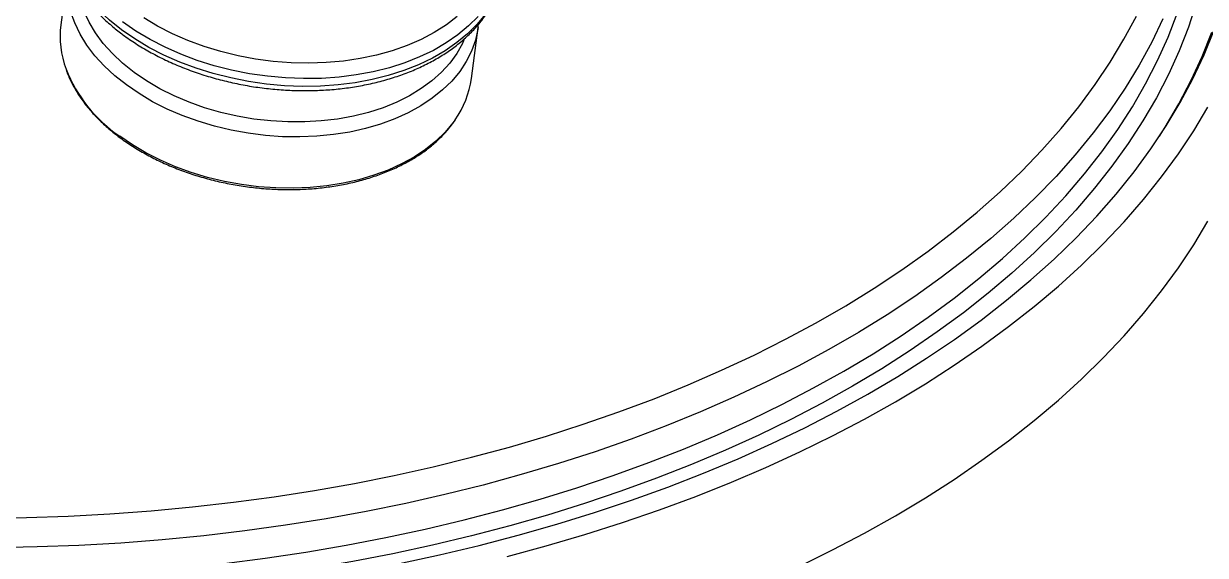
# Model space of a CAD drawing. Header units: millimetres. Extents: x 107291 to 113922, y -130611 to -125922.
# Drawn here: x 111815.9 to 112045.9, y -128780.9 to -128677.4 of the extents above; entities that cross this region are included whole.
import ezdxf

# ---------------------------------------------------------------- set-up
doc = ezdxf.new("R2010")
doc.units = ezdxf.units.MM
doc.header["$LTSCALE"] = 13
doc.layers.add('几何体', color=7, linetype='Continuous')

msp = doc.modelspace()

# ---------------------------------------------------------------- linework, layer by layer
at = {"layer": '几何体'}
for p, q in [((111824.4, -128667.69), (111823.1, -128677.66)), ((111903.02, -128688.12), (111904.32, -128678.15))]:
    msp.add_line(p, q, dxfattribs=at)
at = {"layer": '几何体', "flags": 128}
for points in [[(111834.92, -128678.63), (111832.55, -128676.75), (111830.4, -128674.75), (111828.47, -128672.67), (111826.79, -128670.51), (111825.36, -128668.29), (111824.2, -128666.02), (111823.3, -128663.71), (111822.69, -128661.38), (111822.35, -128659.05), (111822.3, -128656.73), (111822.39, -128655.42)], [(111975.53, -128745.07), (111981.21, -128741.68), (111986.68, -128738.18), (111991.94, -128734.57), (111996.98, -128730.86), (112001.8, -128727.05), (112006.39, -128723.15), (112010.75, -128719.16), (112014.87, -128715.08), (112018.74, -128710.93), (112022.36, -128706.7), (112025.73, -128702.4), (112028.84, -128698.04), (112031.69, -128693.62), (112034.27, -128689.14), (112036.59, -128684.62), (112038.64, -128680.05), (112040.41, -128675.45), (112041.91, -128670.81), (112043.13, -128666.15), (112044.08, -128661.46), (112044.57, -128658.23)], [(112046.38, -128664.07), (112045.4, -128668.78), (112044.14, -128673.46), (112042.61, -128678.12), (112040.8, -128682.74), (112038.72, -128687.32), (112036.37, -128691.87), (112033.76, -128696.36), (112030.88, -128700.79), (112027.73, -128705.17), (112024.34, -128709.49), (112020.68, -128713.73), (112016.78, -128717.9), (112012.64, -128721.99), (112008.26, -128726), (112003.64, -128729.91), (111998.79, -128733.74), (111993.72, -128737.46), (111988.43, -128741.09), (111982.93, -128744.61), (111977.23, -128748.01)], [(111835.87, -128689.37), (111833.6, -128687.57), (111831.56, -128685.66), (111829.74, -128683.67), (111828.17, -128681.6), (111826.85, -128679.46), (111825.8, -128677.29), (111825.01, -128675.08), (111824.5, -128672.85), (111824.27, -128670.63), (111824.32, -128668.42), (111824.37, -128667.97)], [(111837.35, -128686.91), (111835.13, -128685.14), (111833.13, -128683.26), (111831.36, -128681.3), (111829.84, -128679.25), (111828.58, -128677.15), (111827.58, -128675.01), (111826.86, -128672.84), (111826.41, -128670.65), (111826.4, -128670.53)], [(111808.25, -128773.67), (111816.39, -128773.56), (111824.52, -128773.3), (111832.63, -128772.87), (111840.7, -128772.28), (111848.74, -128771.53), (111856.72, -128770.62), (111864.65, -128769.55), (111872.5, -128768.32), (111880.28, -128766.93), (111887.97, -128765.39), (111895.56, -128763.7), (111903.05, -128761.85), (111910.42, -128759.86), (111917.66, -128757.72), (111924.78, -128755.43), (111931.75, -128753.01), (111938.57, -128750.44), (111945.23, -128747.74), (111951.73, -128744.91), (111958.05, -128741.95), (111964.19, -128738.87), (111970.15, -128735.66), (111975.9, -128732.34), (111981.45, -128728.91), (111986.8, -128725.36), (111991.92, -128721.71), (111996.83, -128717.96), (112001.5, -128714.11), (112005.94, -128710.18), (112010.15, -128706.15), (112014.1, -128702.04), (112017.81, -128697.86), (112021.26, -128693.61), (112024.46, -128689.28), (112027.4, -128684.9), (112030.06, -128680.46), (112032.47, -128675.97)], [(112037.65, -128676.49), (112035.46, -128681.04), (112033.01, -128685.54), (112030.3, -128689.98), (112027.32, -128694.38), (112024.08, -128698.71), (112020.58, -128702.97), (112016.83, -128707.16), (112012.84, -128711.28), (112008.6, -128715.31), (112004.13, -128719.26), (111999.42, -128723.11), (111994.49, -128726.88), (111989.34, -128730.54), (111983.97, -128734.09), (111978.39, -128737.54), (111972.61, -128740.88), (111966.64, -128744.1), (111960.48, -128747.19), (111954.14, -128750.17), (111947.63, -128753.02), (111940.95, -128755.73), (111934.11, -128758.32), (111927.12, -128760.76), (111919.99, -128763.07), (111912.73, -128765.23), (111905.34, -128767.25), (111897.84, -128769.12), (111890.24, -128770.84), (111882.53, -128772.41), (111874.73, -128773.82), (111866.86, -128775.08), (111858.92, -128776.19), (111850.91, -128777.13), (111842.85, -128777.92), (111834.75, -128778.54), (111826.62, -128779.01), (111818.47, -128779.31), (111810.3, -128779.45)], [(111905.7, -128675.62), (111904.12, -128677.56), (111902.28, -128679.4), (111900.21, -128681.12), (111897.92, -128682.71), (111895.42, -128684.15), (111892.73, -128685.44), (111889.87, -128686.57), (111886.85, -128687.53), (111883.69, -128688.32), (111880.42, -128688.93), (111877.06, -128689.36), (111873.62, -128689.6), (111870.14, -128689.65), (111866.63, -128689.52), (111863.11, -128689.2), (111859.61, -128688.69), (111856.16, -128688.01), (111852.76, -128687.14), (111849.45, -128686.11), (111846.25, -128684.91), (111843.18, -128683.55), (111840.26, -128682.05), (111837.5, -128680.4), (111834.92, -128678.63)], [(111904.32, -128676.04), (111902.48, -128677.88), (111900.41, -128679.6), (111898.12, -128681.18), (111895.62, -128682.63), (111892.93, -128683.92), (111890.06, -128685.05), (111887.05, -128686.01), (111883.89, -128686.8), (111880.62, -128687.41), (111877.26, -128687.84), (111873.82, -128688.08), (111870.34, -128688.13), (111866.83, -128688), (111863.31, -128687.68), (111859.81, -128687.17), (111856.35, -128686.48), (111852.96, -128685.62), (111849.65, -128684.59), (111846.45, -128683.39), (111843.38, -128682.03), (111840.46, -128680.52), (111837.7, -128678.88), (111835.12, -128677.11)], [(111900.28, -128676.06), (111898.15, -128677.69), (111895.8, -128679.18), (111893.24, -128680.52), (111890.51, -128681.71), (111887.61, -128682.72), (111884.56, -128683.57), (111881.39, -128684.23), (111878.12, -128684.72), (111874.77, -128685.02), (111871.36, -128685.12), (111867.91, -128685.04), (111864.46, -128684.77), (111861.02, -128684.32), (111857.61, -128683.68), (111854.27, -128682.86), (111851.01, -128681.87), (111847.85, -128680.71), (111844.82, -128679.39), (111841.94, -128677.92), (111839.23, -128676.31)], [(111904.32, -128678.15), (111904.27, -128678.52), (111903.8, -128680.67), (111903.05, -128682.77), (111902.03, -128684.8), (111900.75, -128686.75), (111899.21, -128688.6), (111897.42, -128690.34), (111895.41, -128691.96), (111893.17, -128693.45), (111890.74, -128694.79), (111888.12, -128695.97), (111885.33, -128697), (111882.39, -128697.86), (111879.33, -128698.54), (111876.17, -128699.04), (111872.92, -128699.36), (111869.61, -128699.49), (111866.27, -128699.44), (111862.91, -128699.2), (111859.56, -128698.78), (111856.24, -128698.18), (111852.99, -128697.39), (111849.81, -128696.44), (111846.73, -128695.32), (111843.78, -128694.05), (111840.97, -128692.62), (111838.33, -128691.06), (111835.87, -128689.37)], [(111889.01, -128782.51), (111896.83, -128780.83), (111904.55, -128779.01), (111912.15, -128777.03), (111919.63, -128774.9), (111926.98, -128772.63), (111934.2, -128770.21), (111941.27, -128767.66), (111948.19, -128764.97), (111954.94, -128762.14), (111961.52, -128759.19), (111967.93, -128756.1), (111974.15, -128752.9), (111980.18, -128749.57), (111986.01, -128746.13), (111991.64, -128742.57), (111997.05, -128738.91), (112002.25, -128735.15), (112007.22, -128731.28), (112011.96, -128727.32), (112016.46, -128723.27), (112020.73, -128719.13), (112024.75, -128714.91), (112028.52, -128710.62), (112032.04, -128706.25), (112035.29, -128701.82), (112038.29, -128697.33), (112041.02, -128692.78), (112043.48, -128688.18), (112045.67, -128683.53), (112047.58, -128678.84)], [(111901.58, -128680.58), (111901.27, -128681.27), (111900.17, -128683.24), (111898.82, -128685.12), (111897.2, -128686.89), (111895.35, -128688.55), (111893.27, -128690.08), (111890.97, -128691.47), (111888.49, -128692.71), (111885.82, -128693.79), (111883, -128694.7), (111880.04, -128695.44), (111876.96, -128696), (111873.8, -128696.38), (111870.57, -128696.57), (111867.29, -128696.57), (111863.99, -128696.38), (111860.7, -128696.01), (111857.43, -128695.45), (111854.22, -128694.71), (111851.09, -128693.8), (111848.05, -128692.72), (111845.14, -128691.49), (111842.37, -128690.1), (111839.77, -128688.57), (111837.35, -128686.91)], [(112036.98, -128699.35), (112038.08, -128697.6), (112040.76, -128693.05), (112043.16, -128688.45), (112045.29, -128683.8), (112047.15, -128679.12)], [(111910.01, -128781.15), (111917.61, -128779.1), (111925.09, -128776.9), (111932.44, -128774.56), (111939.65, -128772.08), (111946.72, -128769.46), (111953.63, -128766.7), (111960.37, -128763.82), (111966.95, -128760.81), (111973.34, -128757.67), (111979.56, -128754.41), (111985.58, -128751.03), (111991.4, -128747.54), (111997.02, -128743.94), (112002.42, -128740.23), (112007.61, -128736.42), (112012.57, -128732.51), (112017.31, -128728.51), (112021.81, -128724.42), (112026.08, -128720.24), (112030.1, -128715.99), (112033.87, -128711.66), (112037.39, -128707.26), (112040.65, -128702.79), (112043.66, -128698.27), (112046.4, -128693.68)], [(111899.85, -128696.14), (111899.44, -128696.72), (111897.9, -128698.57), (111896.12, -128700.31), (111894.1, -128701.93), (111891.87, -128703.41), (111889.43, -128704.75), (111886.81, -128705.94), (111884.02, -128706.96), (111881.09, -128707.82), (111878.03, -128708.5), (111874.86, -128709.01), (111871.62, -128709.33), (111868.31, -128709.46), (111864.96, -128709.41), (111861.6, -128709.17), (111858.25, -128708.74), (111854.94, -128708.14), (111851.68, -128707.36), (111848.5, -128706.41), (111845.43, -128705.29), (111842.47, -128704.01), (111839.67, -128702.59), (111837.02, -128701.03), (111834.56, -128699.34)], [(111966.95, -128783.02), (111973.34, -128779.88), (111979.56, -128776.62), (111985.58, -128773.24), (111991.4, -128769.75), (111997.02, -128766.15), (112002.42, -128762.44), (112007.61, -128758.63), (112012.57, -128754.72), (112017.31, -128750.72), (112021.81, -128746.63), (112026.08, -128742.45), (112030.1, -128738.2), (112033.87, -128733.87), (112037.39, -128729.47), (112040.65, -128725), (112043.66, -128720.48), (112046.4, -128715.89)], [(111814.39, -128785.25), (111822.55, -128785.03), (111830.69, -128784.65), (111838.81, -128784.1), (111846.89, -128783.4), (111854.92, -128782.53), (111862.9, -128781.51), (111870.81, -128780.33), (111878.64, -128778.99), (111886.39, -128777.5), (111894.05, -128775.85), (111901.61, -128774.05), (111909.05, -128772.11), (111916.38, -128770.02), (111923.57, -128767.78), (111930.63, -128765.41), (111937.55, -128762.89), (111944.31, -128760.24), (111950.9, -128757.46), (111957.33, -128754.55), (111963.58, -128751.51), (111969.65, -128748.35), (111975.53, -128745.07)], [(111977.23, -128748.01), (111971.32, -128751.31), (111965.23, -128754.48), (111958.95, -128757.54), (111952.5, -128760.46), (111945.87, -128763.26), (111939.08, -128765.93), (111932.14, -128768.46), (111925.06, -128770.85), (111917.84, -128773.1), (111910.48, -128775.21), (111903.01, -128777.17), (111895.43, -128778.99), (111887.74, -128780.65), (111879.96, -128782.16), (111872.1, -128783.52), (111864.16, -128784.72), (111856.15, -128785.76), (111848.08, -128786.64), (111839.97, -128787.37), (111831.82, -128787.93), (111823.64, -128788.34), (111815.44, -128788.58)]]:
    msp.add_lwpolyline(points, dxfattribs=at)
at = {"layer": '几何体'}
for centre, radius, start, end in [((111841.13, -128679.91), 18.17, 172.8813, 200.4831), ((111850.54, -128675.85), 28.41, 201.5193, 235.7813), ((111884.98, -128685.64), 18.21, 324.7655, 352.1679)]:
    msp.add_arc(centre, radius, start, end, dxfattribs=at)
for points, knots in [([(111822.42, -128655.45), (111822.37, -128655.81), (111822.23, -128656.92), (111822.27, -128658.79), (111822.51, -128661.06), (111823.02, -128663.32), (111823.77, -128665.57), (111824.77, -128667.79), (111826, -128669.97), (111827.47, -128672.1), (111829.16, -128674.17), (111831.08, -128676.15), (111833.08, -128677.96), (111834.53, -128679.07), (111835.19, -128679.58)], [0, 0, 0, 0, 0.041926, 0.128512, 0.215165, 0.302077, 0.389394, 0.477198, 0.565504, 0.654271, 0.743422, 0.832862, 0.922499, 1, 1, 1, 1]), ([(111835.19, -128679.58), (111835.62, -128679.89), (111836.84, -128680.77), (111839, -128682.15), (111841.7, -128683.66), (111844.54, -128685.03), (111847.5, -128686.26), (111850.56, -128687.35), (111853.72, -128688.28), (111856.94, -128689.05), (111860.21, -128689.67), (111863.52, -128690.11), (111866.84, -128690.39), (111870.15, -128690.5), (111873.45, -128690.44), (111876.7, -128690.21), (111879.89, -128689.81), (111883, -128689.24), (111886.02, -128688.5), (111888.93, -128687.6), (111891.7, -128686.55), (111894.33, -128685.34), (111896.8, -128683.98), (111899.08, -128682.48), (111901.18, -128680.85), (111903.07, -128679.09), (111904.74, -128677.23), (111906.18, -128675.26), (111907.38, -128673.21), (111908.33, -128671.1), (111909.02, -128668.92), (111909.4, -128667.3), (111909.47, -128666.41), (111909.48, -128666.27)], [0, 0, 0, 0, 0.017974, 0.051776, 0.08557, 0.119355, 0.153127, 0.186885, 0.220632, 0.254368, 0.288099, 0.321828, 0.35556, 0.389297, 0.423044, 0.456806, 0.490585, 0.524386, 0.55821, 0.592057, 0.625925, 0.659807, 0.693688, 0.727547, 0.761356, 0.795079, 0.828677, 0.86211, 0.895349, 0.928382, 0.961222, 0.993911, 1, 1, 1, 1]), ([(111904.31, -128678.15), (111904.33, -128678.05), (111904.37, -128677.86), (111904.37, -128677.67), (111904.37, -128677.58)], [0, 0, 0, 0, 0.5312192, 1, 1, 1, 1]), ([(111824.14, -128686.47), (111824.18, -128686.58), (111824.44, -128687.4), (111825.15, -128688.91), (111826.3, -128690.97), (111827.7, -128692.97), (111829.32, -128694.91), (111831.15, -128696.78), (111832.95, -128698.36), (111834.17, -128699.29), (111834.65, -128699.66)], [0, 0, 0, 0, 0.023203, 0.16922, 0.315581, 0.462249, 0.609159, 0.756244, 0.903441, 1, 1, 1, 1]), ([(111834.65, -128699.66), (111835.05, -128699.94), (111836.21, -128700.78), (111838.26, -128702.08), (111840.84, -128703.51), (111843.56, -128704.81), (111846.4, -128705.97), (111849.34, -128706.99), (111852.37, -128707.85), (111855.47, -128708.56), (111858.62, -128709.11), (111861.79, -128709.49), (111864.97, -128709.71), (111868.14, -128709.76), (111871.27, -128709.64), (111874.36, -128709.36), (111877.38, -128708.9), (111880.3, -128708.29), (111883.12, -128707.51), (111885.82, -128706.58), (111888.37, -128705.5), (111890.77, -128704.28), (111892.99, -128702.92), (111895.02, -128701.43), (111896.85, -128699.82), (111898.46, -128698.13), (111899.34, -128696.93), (111899.77, -128696.34)], [0, 0, 0, 0, 0.02156, 0.062401, 0.103244, 0.144082, 0.184913, 0.225738, 0.266558, 0.307374, 0.348187, 0.389, 0.429814, 0.470631, 0.511454, 0.552283, 0.593122, 0.63397, 0.67483, 0.715699, 0.756578, 0.797461, 0.838339, 0.879201, 0.920032, 0.960811, 1, 1, 1, 1])]:
    msp.add_open_spline(points, degree=3, knots=knots, dxfattribs=at)

doc.saveas('drawing.dxf')
